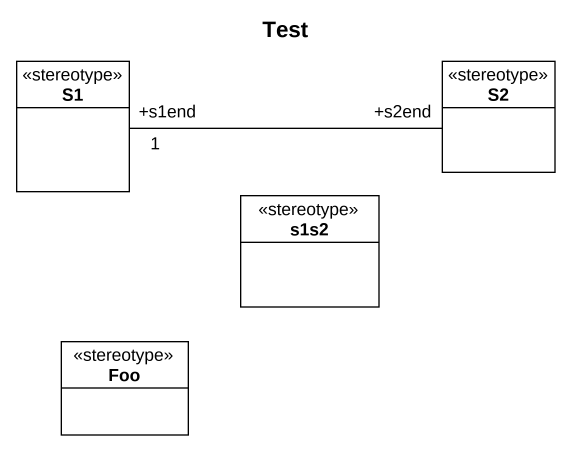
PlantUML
@startuml
title Test
hide circle
hide empty members
class S1 <<stereotype>>
class S2 <<stereotype>>
class s1s2 <<stereotype>>
class Foo <<stereotype>>
S1 "+s1end\n1" -right- "+s2end" S2
@enduml
